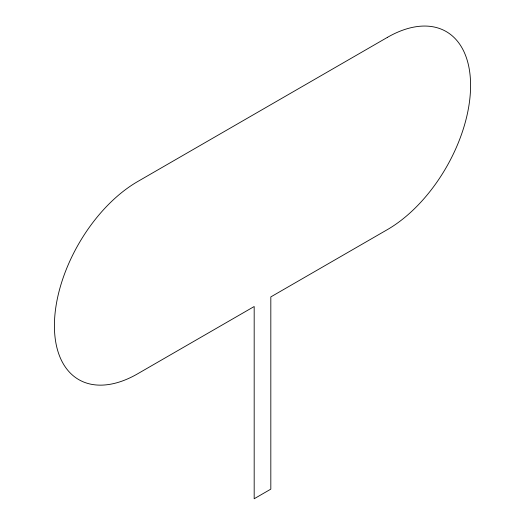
<?xml version="1.0" encoding="UTF-8"?>
<svg xmlns="http://www.w3.org/2000/svg" width="525" height="525" viewBox="0 0 525 525"><rect width="100%" height="100%" fill="white"/><g stroke="black" fill="none" stroke-linecap="round" stroke-linejoin="round"><path stroke-width="0.79" d="M387.358 37.4L137.642 181.571A117.718 67.961 -60 0 0 54.41 325.743A117.718 67.961 -60 0 0 137.642 373.8L254.179 306.521L254.179 498.75L270.821 489.136L270.821 296.907L387.358 229.628A117.718 67.961 -60 0 0 470.59 85.457A117.718 67.961 -60 0 0 387.358 37.4"/></g></svg>
